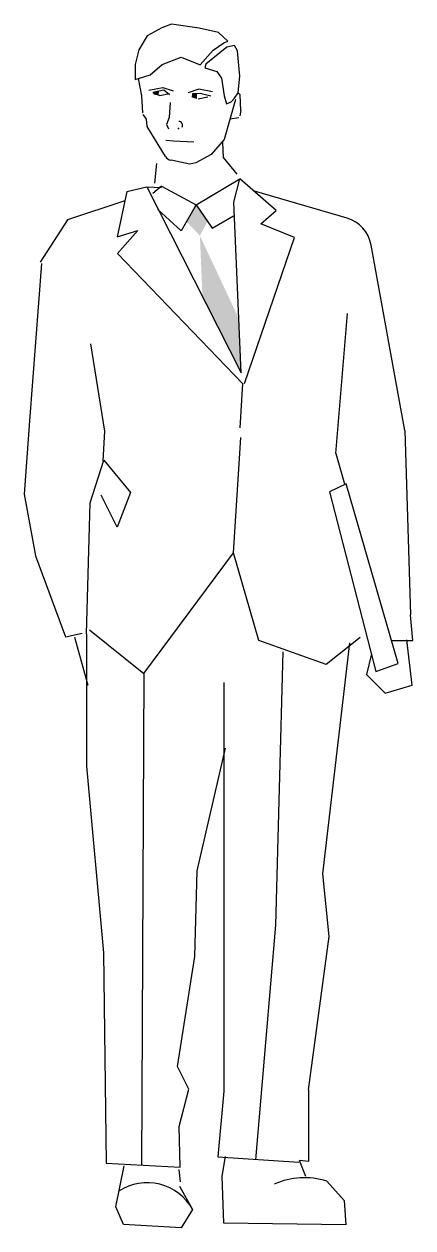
# Model space of a CAD drawing. Extents: x 4.35 to 4.93, y 24.94 to 26.72.
import ezdxf

# ---------------------------------------------------------------- set-up
doc = ezdxf.new("R2010")
doc.units = 0
doc.header["$MEASUREMENT"] = 0
doc.layers.get('0').update_dxf_attribs({"linetype": 'CONTINUOUS'})

msp = doc.modelspace()

# ---------------------------------------------------------------- linework, layer by layer
for p, q in [((4.5362, 26.6243), (4.5567, 26.6282)), ((4.5567, 26.6282), (4.5724, 26.6229)), ((4.5272, 26.5907), (4.526, 26.6155)), ((4.5584, 26.6239), (4.5419, 26.6207)), ((4.5419, 26.6207), (4.5524, 26.6161)), ((4.5524, 26.6161), (4.5666, 26.619)), ((4.5666, 26.6174), (4.5584, 26.6239)), ((4.6101, 26.6255), (4.5944, 26.6203)), ((4.6009, 26.6186), (4.6002, 26.6139)), ((4.6121, 26.6191), (4.6009, 26.6186)), ((4.6093, 26.6114), (4.6235, 26.6142)), ((4.6306, 26.6217), (4.6101, 26.6255)), ((4.6277, 26.6151), (4.6121, 26.6191)), ((4.6644, 26.6105), (4.6478, 26.5509)), ((4.5678, 26.6056), (4.5661, 26.5838)), ((4.6723, 26.5939), (4.6707, 26.5863)), ((4.5326, 26.581), (4.5278, 26.5883)), ((4.5338, 26.5702), (4.5326, 26.581)), ((4.5661, 26.5838), (4.5624, 26.5731)), ((4.5624, 26.5731), (4.5652, 26.5669)), ((4.6693, 26.583), (4.6562, 26.5812)), ((4.5607, 26.5261), (4.5338, 26.5702)), ((4.5729, 26.5485), (4.5614, 26.5496)), ((4.6028, 26.547), (4.5729, 26.5485)), ((4.6478, 26.5509), (4.6285, 26.5289)), ((4.6466, 26.5246), (4.6454, 26.5467)), ((4.5969, 26.5146), (4.569, 26.5206)), ((4.6285, 26.5289), (4.6059, 26.5166)), ((4.667, 26.4998), (4.6466, 26.5246)), ((4.5474, 26.5156), (4.5448, 26.4866)), ((4.6059, 26.5166), (4.5969, 26.5146)), ((4.6062, 26.4546), (4.6708, 26.4931)), ((4.6621, 26.4586), (4.6708, 26.4931)), ((4.7245, 26.4462), (4.6708, 26.4931)), ((4.5037, 26.4741), (4.4892, 26.407)), ((4.5037, 26.4741), (4.5331, 26.4812)), ((4.5331, 26.4812), (4.6729, 26.2061)), ((4.5331, 26.4812), (4.5548, 26.4803)), ((4.5548, 26.4821), (4.542, 26.4711)), ((4.5548, 26.4821), (4.6062, 26.4546)), ((4.8293, 26.4347), (4.6924, 26.4748)), ((4.5007, 26.4603), (4.4159, 26.4324)), ((4.6062, 26.4546), (4.5842, 26.4161)), ((4.6062, 26.4546), (4.63, 26.4198)), ((4.6729, 26.2061), (4.6621, 26.4586)), ((4.4159, 26.4324), (4.3756, 26.3695)), ((4.5842, 26.4161), (4.5493, 26.4473)), ((4.63, 26.4198), (4.6612, 26.4381)), ((4.7017, 26.4264), (4.7245, 26.4462)), ((4.4892, 26.407), (4.5199, 26.4166)), ((4.5199, 26.4166), (4.4898, 26.3822)), ((4.7514, 26.4061), (4.7017, 26.4264)), ((4.6779, 26.19), (4.7514, 26.4061)), ((4.915, 26.1207), (4.865, 26.395)), ((4.4898, 26.3822), (4.6745, 26.19)), ((4.3776, 26.3678), (4.3595, 26.1351)), ((4.8127, 26.0864), (4.83, 26.2937)), ((4.45, 26.2489), (4.4707, 26.1196)), ((4.6745, 26.19), (4.671, 26.1244)), ((4.3595, 26.1351), (4.3517, 26.0265)), ((4.4707, 26.1196), (4.4681, 26.0756)), ((4.6614, 25.9394), (4.6724, 26.1101)), ((4.915, 26.1207), (4.9233, 25.848)), ((4.4495, 26.0137), (4.4697, 26.0766)), ((4.4697, 26.0766), (4.5093, 26.029)), ((4.8127, 26.0864), (4.8254, 26.0419)), ((4.828, 26.0415), (4.8034, 26.0299)), ((4.9047, 25.7758), (4.828, 26.0415)), ((4.3517, 26.0265), (4.3688, 25.9354)), ((4.4895, 25.9775), (4.4657, 26.025)), ((4.5093, 26.029), (4.4895, 25.9775)), ((4.8034, 26.0299), (4.872, 25.764)), ((4.4441, 25.82), (4.4495, 26.0137)), ((4.3688, 25.9354), (4.413, 25.8154)), ((4.5289, 25.7609), (4.6614, 25.9394)), ((4.6987, 25.8099), (4.6614, 25.9394)), ((4.9267, 25.8099), (4.9233, 25.848)), ((4.4487, 25.8256), (4.5289, 25.7609)), ((4.413, 25.8154), (4.4374, 25.8208)), ((4.4261, 25.815), (4.4459, 25.7436)), ((4.4441, 25.82), (4.444, 25.6242)), ((4.7985, 25.7745), (4.6987, 25.8099)), ((4.8486, 25.8145), (4.7985, 25.7745)), ((4.8949, 25.8097), (4.9267, 25.8099)), ((4.9254, 25.7436), (4.9175, 25.811)), ((4.7343, 25.793), (4.7235, 25.3889)), ((4.7935, 25.4645), (4.8334, 25.8065)), ((4.8653, 25.79), (4.8581, 25.7595)), ((4.872, 25.764), (4.9047, 25.7758)), ((4.5289, 25.7609), (4.5252, 25.0338)), ((4.8581, 25.7595), (4.8858, 25.7318)), ((4.6473, 25.7476), (4.6473, 25.1431)), ((4.8858, 25.7318), (4.9254, 25.7436)), ((4.6079, 25.4691), (4.6495, 25.6504)), ((4.444, 25.6242), (4.4691, 25.348)), ((4.6041, 25.3422), (4.6079, 25.4691)), ((4.8027, 25.3721), (4.7935, 25.4645)), ((4.7235, 25.3889), (4.6938, 25.0416)), ((4.7722, 25.1452), (4.8027, 25.3721)), ((4.4691, 25.348), (4.4731, 25.0365)), ((4.5788, 25.1798), (4.6041, 25.3422)), ((4.5954, 25.1459), (4.5788, 25.1798)), ((4.5811, 25.0911), (4.5954, 25.1459)), ((4.6473, 25.1431), (4.6382, 25.0461)), ((4.7722, 25.1452), (4.7723, 25.0392)), ((4.5824, 25.0308), (4.5811, 25.0911)), ((4.6382, 25.0461), (4.7579, 25.0383)), ((4.6447, 25.0176), (4.6495, 25.0465)), ((4.4731, 25.0365), (4.5824, 25.0308)), ((4.4873, 24.9719), (4.4995, 25.0328)), ((4.5804, 25.0271), (4.5825, 25.0088)), ((4.7723, 25.0392), (4.7591, 25.0406)), ((4.7686, 25.017), (4.7591, 25.0406)), ((4.6471, 24.9477), (4.6447, 25.0176)), ((4.7993, 25.0099), (4.8253, 24.9814)), ((4.5818, 25.0024), (4.6009, 24.968)), ((4.4985, 24.9461), (4.4873, 24.9719)), ((4.8253, 24.9814), (4.8277, 24.9453)), ((4.6009, 24.968), (4.5841, 24.9408)), ((4.5841, 24.9408), (4.4985, 24.9461)), ((4.8277, 24.9453), (4.6471, 24.9477))]:
    msp.add_line(p, q)
for points in [[(4.653, 26.6968), (4.6392, 26.7094), (4.6106, 26.716), (4.5696, 26.7219), (4.5552, 26.7164), (4.5338, 26.7044), (4.5213, 26.6837), (4.5159, 26.6619), (4.5159, 26.6401), (4.5383, 26.6466), (4.5561, 26.6619), (4.5839, 26.6728), (4.6123, 26.6614), (4.6311, 26.6832), (4.6472, 26.6941)], [(4.651, 26.6037), (4.6582, 26.6068), (4.6629, 26.6124), (4.6685, 26.6202), (4.6707, 26.6452), (4.6698, 26.655), (4.6671, 26.6823), (4.6627, 26.69), (4.6517, 26.6876), (4.6204, 26.6625), (4.6188, 26.6572), (4.6367, 26.6517), (4.6439, 26.6419), (4.6475, 26.6157)]]:
    msp.add_lwpolyline(points, close=True)
for points in [[(4.526, 26.6155), (4.5209, 26.6415)], [(4.6723, 26.5939), (4.6712, 26.6174), (4.6685, 26.6202)]]:
    msp.add_lwpolyline(points)
for centre, radius, start, end in [((4.5802, 26.572), 0.00584, 334.6538, 87.2737), ((4.5707, 26.5322), 0.0118, 211.373, 261.3257), ((4.815, 26.3859), 0.0508, 10.318, 73.6958), ((4.5339, 24.9315), 0.0763, 28.6224, 123.307), ((4.7662, 24.9078), 0.1074, 72.0736, 114.4627)]:
    msp.add_arc(centre, radius, start, end)
msp.add_point((4.5799, 26.5674))
for points in [[(4.5513, 26.622), (4.543, 26.6212), (4.5505, 26.6162), (4.543, 26.6178)], [(4.6074, 26.6185), (4.6016, 26.6185), (4.6074, 26.611), (4.5999, 26.6135)], [(4.6048, 26.4554), (4.592, 26.4297), (4.6231, 26.4298), (4.6117, 26.4088)], [(4.6117, 26.4088), (4.6685, 26.2877), (4.6155, 26.319), (4.6729, 26.2061)]]:
    msp.add_solid(points)

doc.saveas('drawing.dxf')
